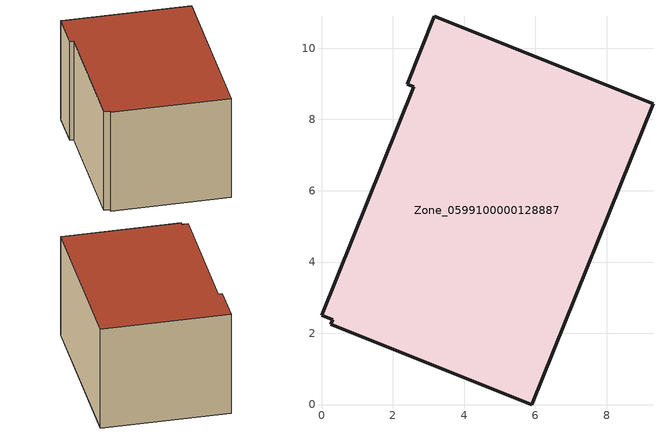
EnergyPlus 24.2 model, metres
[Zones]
Zone_0599100000128887
 floor ground (C_G): 9.3,8.44 5.9,0 0.26,2.25 0.31,2.38 0,2.51 2.59,8.92 2.41,8.99 3.17,10.89 z0
 wall outside (C_F): 5.9,0 9.3,8.44 3.17,10.89 2.41,8.99 2.59,8.92 0,2.51 0.31,2.38 0.26,2.25 5.9,0 z0:5.66
 roof outside (C_R): 0.26,2.25 5.9,0 9.3,8.44 3.17,10.89 2.41,8.99 2.59,8.92 0,2.51 0.31,2.38 z5.66
[BUILDING]
Pand.0599100000128887: North Axis=0; Terrain=City; Loads Convergence Tolerance Value=0.04; Temperature Convergence Tolerance Value=0.4; Solar Distribution=FullExterior; Maximum Number of Warmup Days=25; Minimum Number of Warmup Days=1
[Site:Location]
Rotterdam.The.Hague.AP_ZH_NLD Design_Conditions: Latitude=51.96; Longitude=4.45; Time Zone=1; Elevation=-4.5
[SITE:GROUNDTEMPERATURE:BUILDINGSURFACE]
18, 18, 18, 18, 18, 18, 18, 18, 18, 18, 18, 18
[MATERIAL] Thermal Absorptance=0.9; Solar Absorptance=0.7; Visible Absorptance=0.7
Name | Roughness | Thickness | Conductivity | Density | Specific Heat
G.TI.1975-1991 | MediumSmooth | 0.15 | 0.288461 | 540 | 1210
F.TI.1975-1991 | Rough | 0.3 | 0.230769 | 1920 | 840
R.TI.1975-1991 | MediumRough | 0.2 | 0.153846 | 1500 | 1000
[CONSTRUCTION]
C_G: G.TI.1975-1991
C_F: F.TI.1975-1991
C_R: R.TI.1975-1991
[ZONE]
Zone_0599100000128887: Type=1; Multiplier=1; Ceiling Height=Autocalculate; Volume=Autocalculate; Floor Area=autocalculate; Part of Total Floor Area=Yes
[ZONEINFILTRATION:DESIGNFLOWRATE]
Infil_Zone_0599100000128887: Zone or ZoneList or Space or SpaceList=Zone_0599100000128887; Schedule=AlwaysOn; Design Flow Rate Calculation Method=Flow/Area; Flow Rate per Floor Area=0.003; Constant Term Coefficient=1; Temperature Term Coefficient=0; Velocity Term Coefficient=0; Velocity Squared Term Coefficient=0
[HVACTEMPLATE:ZONE:IDEALLOADSAIRSYSTEM]
Zone_0599100000128887: Maximum Heating Supply Air Temperature=50; Minimum Cooling Supply Air Temperature=13; Maximum Heating Supply Air Humidity Ratio=0.0156; Minimum Cooling Supply Air Humidity Ratio=0.0077; Heating Limit=NoLimit; Cooling Limit=NoLimit; Dehumidification Control Type=ConstantSensibleHeatRatio; Cooling Sensible Heat Ratio=0.7; Dehumidification Setpoint=60; Humidification Control Type=None; Humidification Setpoint=30; Outdoor Air Method=None; Outdoor Air Flow Rate per Person=0.00944; Outdoor Air Flow Rate per Zone Floor Area=0; Outdoor Air Flow Rate per Zone=0; Demand Controlled Ventilation Type=None; Outdoor Air Economizer Type=NoEconomizer; Heat Recovery Type=None; Sensible Heat Recovery Effectiveness=0.7; Latent Heat Recovery Effectiveness=0.65
[ZONECONTROL:THERMOSTAT]
ThermostatControl_Zone_0599100000128887: Zone or ZoneList=Zone_0599100000128887; Control Type Schedule=DualSetpointControlType; Control 1=Thermostat_Zone_0599100000128887; Temperature Difference Between Cutout And Setpoint=0
[THERMOSTATSETPOINT:DUALSETPOINT]
Thermostat_Zone_0599100000128887: Heating Setpoint Temperature Schedule=HeatingSetpoint_Zone_0599100000128887; Cooling Setpoint Temperature Schedule=CoolingSetpoint_Zone_0599100000128887
[SCHEDULE:COMPACT]
HeatingSetpoint_Zone_0599100000128887: Through: 12/31, For: AllDays, Until: 24:00, 21
CoolingSetpoint_Zone_0599100000128887: Through: 12/31, For: AllDays, Until: 24:00, 24
DualSetpointControlType: Through: 12/31, For: AllDays, Until: 24:00, 4
AlwaysOn: Through: 12/31, For: AllDays, Until: 24:00, 1
